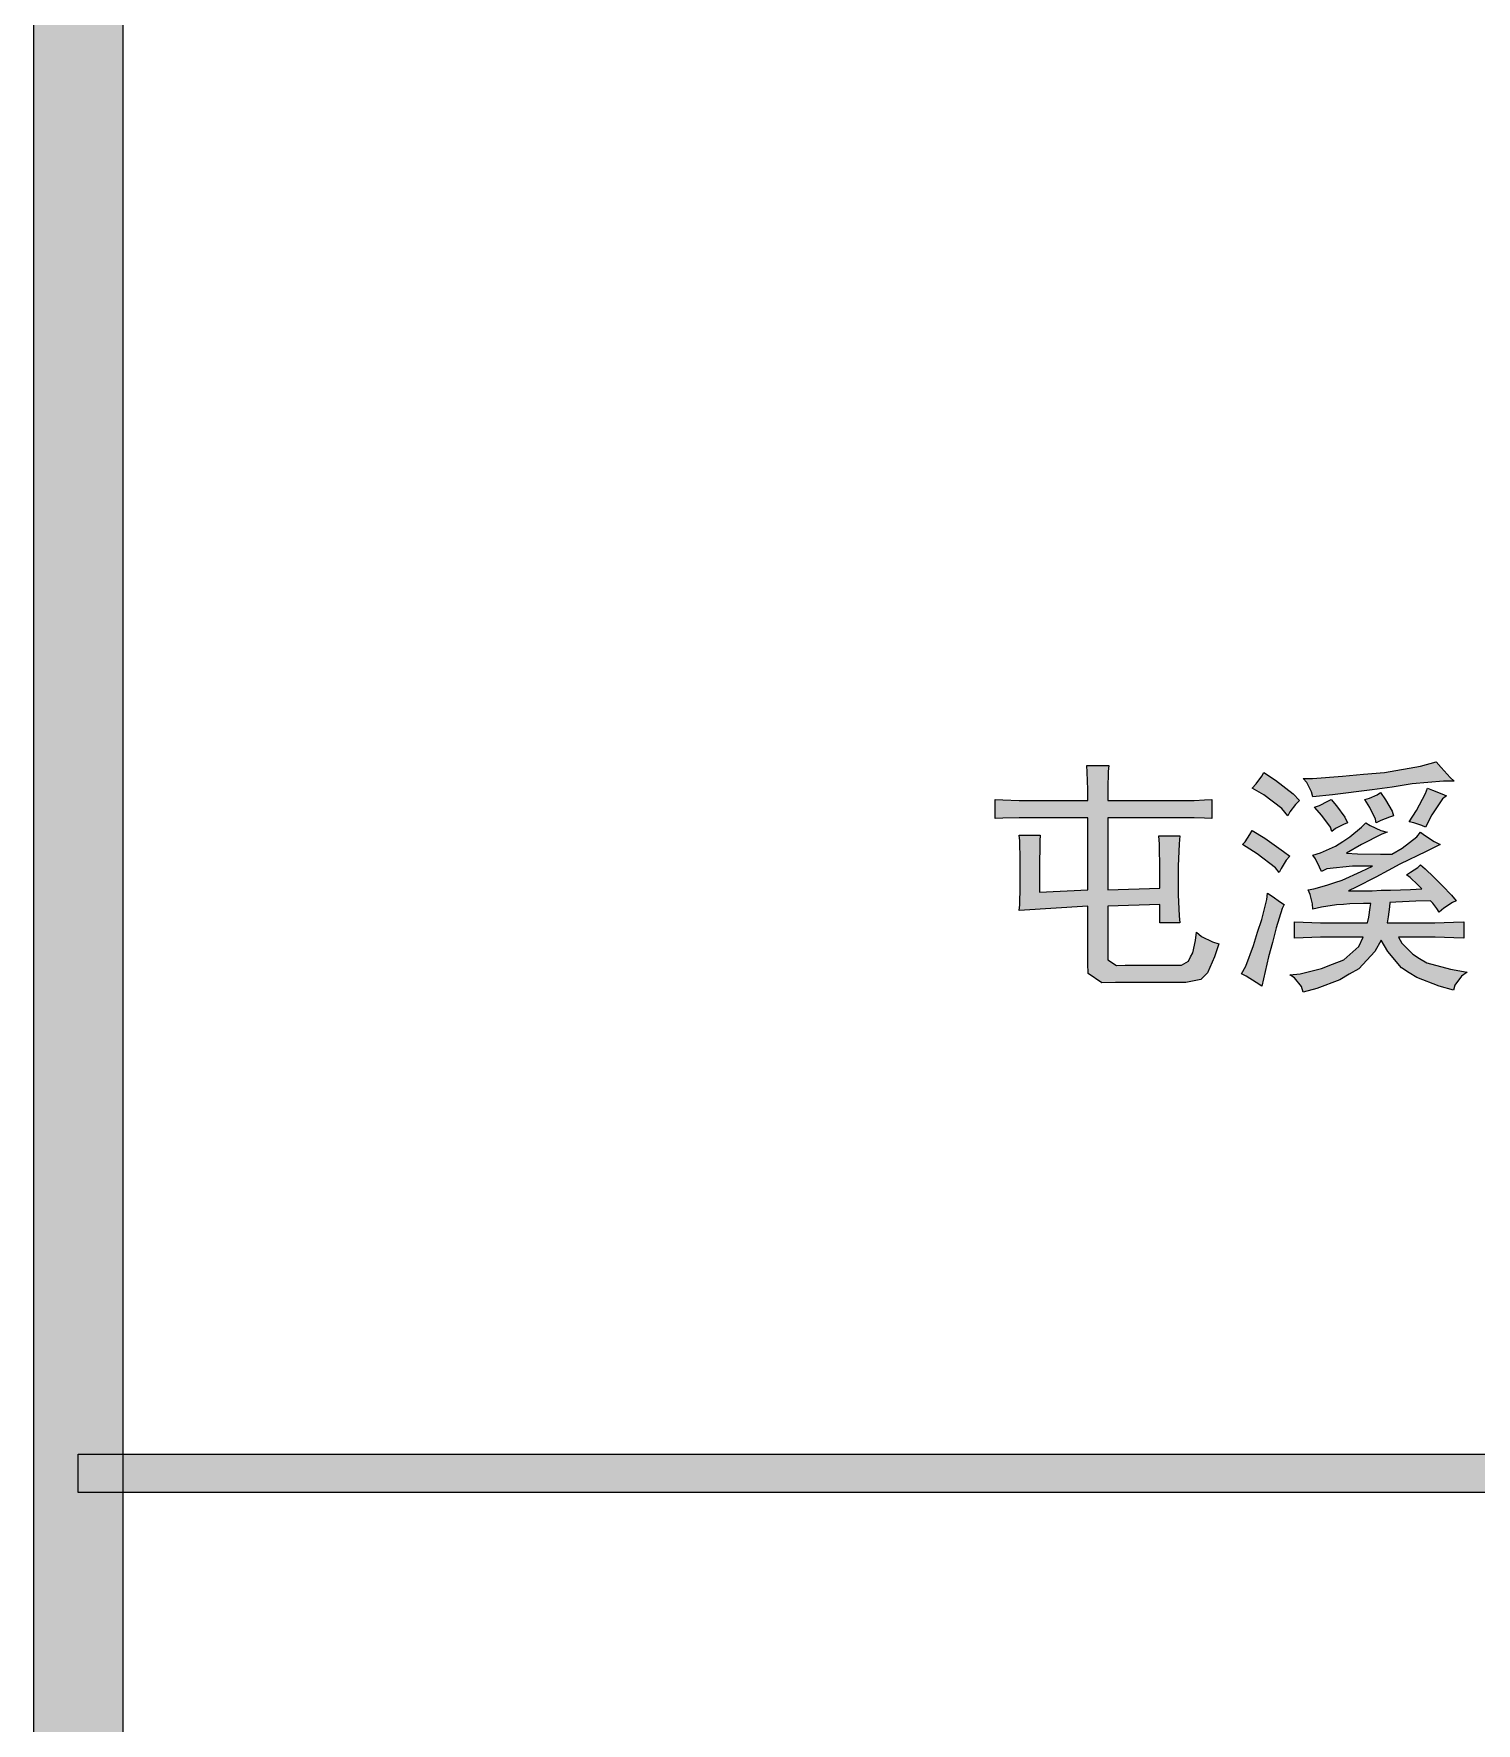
# Model space of a CAD drawing. Header units: millimetres. Extents: x 0 to 586, y 0 to 414.
# Drawn here: x 541.05 to 552.2, y 348.82 to 361.88 of the extents above; entities that cross this region are included whole.
import ezdxf

# ---------------------------------------------------------------- set-up
doc = ezdxf.new("R2010")
doc.units = ezdxf.units.MM

msp = doc.modelspace()

# ---------------------------------------------------------------- hatches: boundary and pattern name
h = msp.add_hatch(color=0)
h.dxf.hatch_style = 2
h.paths.add_polyline_path([(541.736139, 9.860139), (541.048222, 9.860139), (541.048222, 404.223361), (541.736139, 404.223361)])
h = msp.add_hatch(color=0)
h.dxf.hatch_style = 2
h.paths.add_polyline_path([(549.193861, 355.952778), (549.193861, 356.037444), (549.190333, 356.1715), (549.186806, 356.220889), (549.356139, 356.220889), (549.352611, 356.175028), (549.349083, 356.040972), (549.349083, 355.952778), (549.987611, 355.952778), (550.015833, 355.952778), (550.096972, 355.956306), (550.153417, 355.959833), (550.153417, 355.811667), (550.096972, 355.815194), (550.015833, 355.818722), (549.987611, 355.818722), (549.349083, 355.818722), (549.349083, 355.261333), (549.75125, 355.275444), (549.75125, 355.413028), (549.747722, 355.614111), (549.744194, 355.677611), (549.906472, 355.677611), (549.899417, 355.617639), (549.892361, 355.444778), (549.892361, 355.335417), (549.892361, 355.222528), (549.899417, 355.06025), (549.906472, 355.007333), (549.75125, 355.007333), (549.75125, 355.148444), (549.349083, 355.134333), (549.349083, 354.767444), (549.349083, 354.721583), (549.416111, 354.675722), (549.483139, 354.67925), (549.87825, 354.67925), (549.917056, 354.67925), (549.9735, 354.711), (549.987611, 354.74275), (550.00525, 354.7745), (550.026417, 354.86975), (550.033472, 354.93325), (550.072278, 354.9015), (550.156944, 354.859167), (550.206333, 354.845056), (550.174583, 354.74275), (550.118139, 354.619278), (550.093444, 354.594583), (550.06875, 354.569889), (549.952333, 354.545194), (549.864139, 354.545194), (549.409056, 354.545194), (549.303222, 354.541667), (549.197389, 354.61575), (549.193861, 354.693361), (549.193861, 355.134333), (548.664694, 355.102583), (548.668222, 355.144917), (548.67175, 355.286028), (548.67175, 355.388333), (548.67175, 355.490639), (548.668222, 355.638806), (548.664694, 355.684667), (548.826972, 355.684667), (548.823444, 355.638806), (548.819917, 355.420083), (548.819917, 355.243694), (549.193861, 355.261333), (549.193861, 355.818722), (548.731722, 355.818722), (548.664694, 355.818722), (548.537694, 355.815194), (548.477722, 355.811667), (548.477722, 355.959833), (548.537694, 355.956306), (548.664694, 355.952778), (548.731722, 355.952778)])
h = msp.add_hatch(color=0)
h.dxf.hatch_style = 2
h.paths.add_polyline_path([(552.026667, 356.100944), (551.942, 356.100944), (551.702111, 356.079778), (551.546889, 356.055083), (551.391667, 356.033917), (551.08475, 355.995111), (550.933056, 355.981), (550.922472, 356.019806), (550.887194, 356.090361), (550.858972, 356.122111), (550.929528, 356.122111), (551.162361, 356.13975), (551.324639, 356.153861), (551.486917, 356.167972), (551.765611, 356.217361), (551.885556, 356.249111), (551.924361, 356.206778), (551.994917, 356.129167)])
h = msp.add_hatch(color=0)
h.dxf.hatch_style = 2
h.paths.add_polyline_path([(550.555583, 356.167972), (550.643778, 356.108), (550.781361, 356.002167), (550.83075, 355.952778), (550.799, 355.921028), (550.756667, 355.864583), (550.739028, 355.832833), (550.693167, 355.889278), (550.555583, 355.995111), (550.463861, 356.048028), (550.495611, 356.079778), (550.537944, 356.13975)])
h = msp.add_hatch(color=0)
h.dxf.hatch_style = 2
h.paths.add_polyline_path([(551.074167, 355.959833), (551.1165, 355.910444), (551.18, 355.82225), (551.201167, 355.779917), (551.169417, 355.765806), (551.109444, 355.734056), (551.081222, 355.712889), (551.070639, 355.744639), (551.003611, 355.836361), (550.947167, 355.899861), (550.985972, 355.913972), (551.049472, 355.945722)])
h = msp.add_hatch(color=0)
h.dxf.hatch_style = 2
h.paths.add_polyline_path([(551.455167, 356.01275), (551.493972, 355.956306), (551.546889, 355.868111), (551.557472, 355.832833), (551.525722, 355.82225), (551.458694, 355.797556), (551.423417, 355.779917), (551.416361, 355.808139), (551.374028, 355.896333), (551.335222, 355.959833), (551.3705, 355.970417), (551.430472, 355.995111)])
h = msp.add_hatch(color=0)
h.dxf.hatch_style = 2
h.paths.add_polyline_path([(551.966694, 355.988056), (551.934944, 355.963361), (551.853806, 355.839889), (551.804417, 355.744639), (551.776194, 355.75875), (551.712694, 355.779917), (551.677417, 355.786972), (551.733861, 355.875167), (551.804417, 356.005694), (551.818528, 356.048028), (551.857333, 356.030389), (551.931417, 356.002167)])
h = msp.add_hatch(color=0)
h.dxf.hatch_style = 2
h.paths.add_polyline_path([(550.463861, 355.719944), (550.562639, 355.659972), (550.707278, 355.557667), (550.756667, 355.522389), (550.728444, 355.490639), (550.689639, 355.427139), (550.672, 355.395389), (550.643778, 355.430667), (550.502667, 355.540028), (550.389778, 355.610583), (550.410944, 355.63175), (550.446222, 355.688194)])
h = msp.add_hatch(color=0)
h.dxf.hatch_style = 2
h.paths.add_polyline_path([(551.342278, 355.779917), (551.377556, 355.75875), (551.458694, 355.719944), (551.508083, 355.705833), (551.46575, 355.691722), (551.310528, 355.610583), (551.194111, 355.543556), (551.278778, 355.540028), (551.455167, 355.5365), (551.543361, 355.5365), (551.6245, 355.582361), (551.737389, 355.670556), (551.765611, 355.705833), (551.797361, 355.684667), (551.871444, 355.635278), (551.917306, 355.610583), (551.807944, 355.557667), (551.606861, 355.458889), (551.515139, 355.4095), (551.419889, 355.360111), (551.268194, 355.2825), (551.208222, 355.254278), (551.264667, 355.254278), (551.391667, 355.254278), (551.462222, 355.257806), (551.532778, 355.257806), (551.688, 355.264861), (551.776194, 355.268389), (551.744444, 355.300139), (551.684472, 355.356583), (551.65625, 355.37775), (551.688, 355.398917), (551.744444, 355.434194), (551.765611, 355.455361), (551.800889, 355.423611), (551.867917, 355.360111), (551.899667, 355.328361), (551.934944, 355.293083), (552.0055, 355.219), (552.040778, 355.176667), (552.012556, 355.162556), (551.945528, 355.120222), (551.91025, 355.088472), (551.892611, 355.116694), (551.860861, 355.159028), (551.843222, 355.176667), (551.730333, 355.173139), (551.575111, 355.166083), (551.52925, 355.162556), (551.525722, 355.130806), (551.515139, 355.053194), (551.508083, 355.007333), (551.811472, 355.007333), (551.874972, 355.007333), (552.019611, 355.010861), (552.10075, 355.014389), (552.10075, 354.887389), (552.023139, 354.890917), (551.8785, 354.894444), (551.811472, 354.894444), (551.596278, 354.894444), (551.620972, 354.848583), (551.705639, 354.763917), (551.758556, 354.732167), (551.815, 354.696889), (551.998444, 354.6475), (552.125444, 354.626333), (552.083111, 354.594583), (552.030194, 354.524028), (552.019611, 354.485222), (551.91025, 354.516972), (551.737389, 354.584), (551.677417, 354.619278), (551.617444, 354.658083), (551.511611, 354.785083), (551.462222, 354.873278), (551.412833, 354.785083), (551.289361, 354.651028), (551.215278, 354.608694), (551.141194, 354.566361), (550.964806, 354.499333), (550.858972, 354.471111), (550.844861, 354.513444), (550.791944, 354.580472), (550.756667, 354.605167), (550.834278, 354.612222), (551.000083, 354.654556), (551.08475, 354.686306), (551.172944, 354.721583), (551.289361, 354.823889), (551.321111, 354.894444), (551.060056, 354.894444), (550.993028, 354.894444), (550.858972, 354.890917), (550.791944, 354.887389), (550.791944, 355.014389), (550.858972, 355.010861), (550.993028, 355.007333), (551.060056, 355.007333), (551.356389, 355.007333), (551.366972, 355.049667), (551.377556, 355.12375), (551.381083, 355.1555), (551.324639, 355.1555), (551.218806, 355.151972), (551.169417, 355.148444), (551.1165, 355.144917), (551.000083, 355.127278), (550.933056, 355.113167), (550.929528, 355.151972), (550.911889, 355.226056), (550.897778, 355.261333), (550.940111, 355.268389), (551.042417, 355.296611), (551.102389, 355.317778), (551.158833, 355.335417), (551.307, 355.402444), (551.395194, 355.444778), (551.239972, 355.444778), (551.042417, 355.423611), (551.000083, 355.402444), (550.985972, 355.437722), (550.954222, 355.501222), (550.933056, 355.529444), (550.993028, 355.547083), (551.109444, 355.6), (551.165889, 355.635278), (551.218806, 355.670556), (551.310528, 355.744639)])
h = msp.add_hatch(color=0)
h.dxf.hatch_style = 2
h.paths.add_polyline_path([(550.710806, 355.148444), (550.696694, 355.116694), (550.650833, 354.968528), (550.622611, 354.855639), (550.590861, 354.74275), (550.552056, 354.573417), (550.537944, 354.516972), (550.495611, 354.545194), (550.418, 354.594583), (550.382722, 354.612222), (550.414472, 354.672194), (550.474444, 354.830944), (550.506194, 354.93325), (550.537944, 355.032028), (550.57675, 355.18725), (550.583806, 355.236639), (550.619083, 355.211944), (550.682583, 355.166083)])
h = msp.add_hatch(color=0)
h.dxf.hatch_style = 2
h.paths.add_polyline_path([(575.772139, 350.901), (575.772139, 350.604667), (541.390417, 350.604667), (541.390417, 350.901)])

# ---------------------------------------------------------------- linework, layer by layer
at = {"color": 0, "lineweight": 0}
for points in [[(541.736139, 9.860139), (541.048222, 9.860139), (541.048222, 404.223361), (541.736139, 404.223361)], [(549.193861, 355.952778), (549.193861, 356.037444), (549.190333, 356.1715), (549.186806, 356.220889), (549.356139, 356.220889), (549.352611, 356.175028), (549.349083, 356.040972), (549.349083, 355.952778), (549.987611, 355.952778), (550.015833, 355.952778), (550.096972, 355.956306), (550.153417, 355.959833), (550.153417, 355.811667), (550.096972, 355.815194), (550.015833, 355.818722), (549.987611, 355.818722), (549.349083, 355.818722), (549.349083, 355.261333), (549.75125, 355.275444), (549.75125, 355.413028), (549.747722, 355.614111), (549.744194, 355.677611), (549.906472, 355.677611), (549.899417, 355.617639), (549.892361, 355.444778), (549.892361, 355.335417), (549.892361, 355.222528), (549.899417, 355.06025), (549.906472, 355.007333), (549.75125, 355.007333), (549.75125, 355.148444), (549.349083, 355.134333), (549.349083, 354.767444), (549.349083, 354.721583), (549.416111, 354.675722), (549.483139, 354.67925), (549.87825, 354.67925), (549.917056, 354.67925), (549.9735, 354.711), (549.987611, 354.74275), (550.00525, 354.7745), (550.026417, 354.86975), (550.033472, 354.93325), (550.072278, 354.9015), (550.156944, 354.859167), (550.206333, 354.845056), (550.174583, 354.74275), (550.118139, 354.619278), (550.093444, 354.594583), (550.06875, 354.569889), (549.952333, 354.545194), (549.864139, 354.545194), (549.409056, 354.545194), (549.303222, 354.541667), (549.197389, 354.61575), (549.193861, 354.693361), (549.193861, 355.134333), (548.664694, 355.102583), (548.668222, 355.144917), (548.67175, 355.286028), (548.67175, 355.388333), (548.67175, 355.490639), (548.668222, 355.638806), (548.664694, 355.684667), (548.826972, 355.684667), (548.823444, 355.638806), (548.819917, 355.420083), (548.819917, 355.243694), (549.193861, 355.261333), (549.193861, 355.818722), (548.731722, 355.818722), (548.664694, 355.818722), (548.537694, 355.815194), (548.477722, 355.811667), (548.477722, 355.959833), (548.537694, 355.956306), (548.664694, 355.952778), (548.731722, 355.952778)], [(552.026667, 356.100944), (551.942, 356.100944), (551.702111, 356.079778), (551.546889, 356.055083), (551.391667, 356.033917), (551.08475, 355.995111), (550.933056, 355.981), (550.922472, 356.019806), (550.887194, 356.090361), (550.858972, 356.122111), (550.929528, 356.122111), (551.162361, 356.13975), (551.324639, 356.153861), (551.486917, 356.167972), (551.765611, 356.217361), (551.885556, 356.249111), (551.924361, 356.206778), (551.994917, 356.129167)], [(550.555583, 356.167972), (550.643778, 356.108), (550.781361, 356.002167), (550.83075, 355.952778), (550.799, 355.921028), (550.756667, 355.864583), (550.739028, 355.832833), (550.693167, 355.889278), (550.555583, 355.995111), (550.463861, 356.048028), (550.495611, 356.079778), (550.537944, 356.13975)], [(551.074167, 355.959833), (551.1165, 355.910444), (551.18, 355.82225), (551.201167, 355.779917), (551.169417, 355.765806), (551.109444, 355.734056), (551.081222, 355.712889), (551.070639, 355.744639), (551.003611, 355.836361), (550.947167, 355.899861), (550.985972, 355.913972), (551.049472, 355.945722)], [(551.455167, 356.01275), (551.493972, 355.956306), (551.546889, 355.868111), (551.557472, 355.832833), (551.525722, 355.82225), (551.458694, 355.797556), (551.423417, 355.779917), (551.416361, 355.808139), (551.374028, 355.896333), (551.335222, 355.959833), (551.3705, 355.970417), (551.430472, 355.995111)], [(551.966694, 355.988056), (551.934944, 355.963361), (551.853806, 355.839889), (551.804417, 355.744639), (551.776194, 355.75875), (551.712694, 355.779917), (551.677417, 355.786972), (551.733861, 355.875167), (551.804417, 356.005694), (551.818528, 356.048028), (551.857333, 356.030389), (551.931417, 356.002167)], [(550.463861, 355.719944), (550.562639, 355.659972), (550.707278, 355.557667), (550.756667, 355.522389), (550.728444, 355.490639), (550.689639, 355.427139), (550.672, 355.395389), (550.643778, 355.430667), (550.502667, 355.540028), (550.389778, 355.610583), (550.410944, 355.63175), (550.446222, 355.688194)], [(551.342278, 355.779917), (551.377556, 355.75875), (551.458694, 355.719944), (551.508083, 355.705833), (551.46575, 355.691722), (551.310528, 355.610583), (551.194111, 355.543556), (551.278778, 355.540028), (551.455167, 355.5365), (551.543361, 355.5365), (551.6245, 355.582361), (551.737389, 355.670556), (551.765611, 355.705833), (551.797361, 355.684667), (551.871444, 355.635278), (551.917306, 355.610583), (551.807944, 355.557667), (551.606861, 355.458889), (551.515139, 355.4095), (551.419889, 355.360111), (551.268194, 355.2825), (551.208222, 355.254278), (551.264667, 355.254278), (551.391667, 355.254278), (551.462222, 355.257806), (551.532778, 355.257806), (551.688, 355.264861), (551.776194, 355.268389), (551.744444, 355.300139), (551.684472, 355.356583), (551.65625, 355.37775), (551.688, 355.398917), (551.744444, 355.434194), (551.765611, 355.455361), (551.800889, 355.423611), (551.867917, 355.360111), (551.899667, 355.328361), (551.934944, 355.293083), (552.0055, 355.219), (552.040778, 355.176667), (552.012556, 355.162556), (551.945528, 355.120222), (551.91025, 355.088472), (551.892611, 355.116694), (551.860861, 355.159028), (551.843222, 355.176667), (551.730333, 355.173139), (551.575111, 355.166083), (551.52925, 355.162556), (551.525722, 355.130806), (551.515139, 355.053194), (551.508083, 355.007333), (551.811472, 355.007333), (551.874972, 355.007333), (552.019611, 355.010861), (552.10075, 355.014389), (552.10075, 354.887389), (552.023139, 354.890917), (551.8785, 354.894444), (551.811472, 354.894444), (551.596278, 354.894444), (551.620972, 354.848583), (551.705639, 354.763917), (551.758556, 354.732167), (551.815, 354.696889), (551.998444, 354.6475), (552.125444, 354.626333), (552.083111, 354.594583), (552.030194, 354.524028), (552.019611, 354.485222), (551.91025, 354.516972), (551.737389, 354.584), (551.677417, 354.619278), (551.617444, 354.658083), (551.511611, 354.785083), (551.462222, 354.873278), (551.412833, 354.785083), (551.289361, 354.651028), (551.215278, 354.608694), (551.141194, 354.566361), (550.964806, 354.499333), (550.858972, 354.471111), (550.844861, 354.513444), (550.791944, 354.580472), (550.756667, 354.605167), (550.834278, 354.612222), (551.000083, 354.654556), (551.08475, 354.686306), (551.172944, 354.721583), (551.289361, 354.823889), (551.321111, 354.894444), (551.060056, 354.894444), (550.993028, 354.894444), (550.858972, 354.890917), (550.791944, 354.887389), (550.791944, 355.014389), (550.858972, 355.010861), (550.993028, 355.007333), (551.060056, 355.007333), (551.356389, 355.007333), (551.366972, 355.049667), (551.377556, 355.12375), (551.381083, 355.1555), (551.324639, 355.1555), (551.218806, 355.151972), (551.169417, 355.148444), (551.1165, 355.144917), (551.000083, 355.127278), (550.933056, 355.113167), (550.929528, 355.151972), (550.911889, 355.226056), (550.897778, 355.261333), (550.940111, 355.268389), (551.042417, 355.296611), (551.102389, 355.317778), (551.158833, 355.335417), (551.307, 355.402444), (551.395194, 355.444778), (551.239972, 355.444778), (551.042417, 355.423611), (551.000083, 355.402444), (550.985972, 355.437722), (550.954222, 355.501222), (550.933056, 355.529444), (550.993028, 355.547083), (551.109444, 355.6), (551.165889, 355.635278), (551.218806, 355.670556), (551.310528, 355.744639)], [(550.710806, 355.148444), (550.696694, 355.116694), (550.650833, 354.968528), (550.622611, 354.855639), (550.590861, 354.74275), (550.552056, 354.573417), (550.537944, 354.516972), (550.495611, 354.545194), (550.418, 354.594583), (550.382722, 354.612222), (550.414472, 354.672194), (550.474444, 354.830944), (550.506194, 354.93325), (550.537944, 355.032028), (550.57675, 355.18725), (550.583806, 355.236639), (550.619083, 355.211944), (550.682583, 355.166083)], [(575.772139, 350.901), (575.772139, 350.604667), (541.390417, 350.604667), (541.390417, 350.901)]]:
    msp.add_lwpolyline(points, close=True, dxfattribs=at)

doc.saveas('drawing.dxf')
